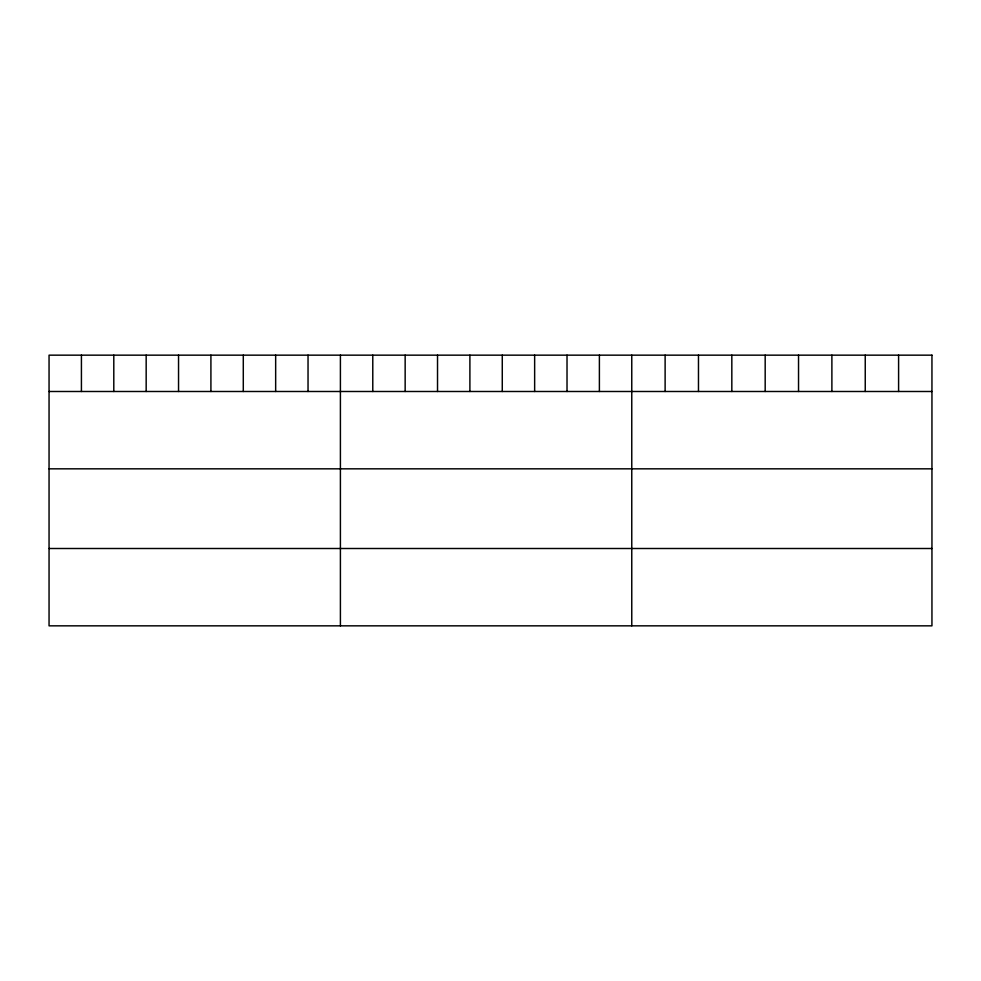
<?xml version="1.0" encoding="UTF-8"?>
<svg xmlns="http://www.w3.org/2000/svg" width="981" height="981" viewBox="0 0 981 981"><rect width="100%" height="100%" fill="white"/><g stroke="black" fill="none" stroke-linecap="round" stroke-linejoin="round"><path stroke-width="1.47" d="M49.05 391.493L931.95 391.493M49.05 468.832L931.95 468.832M49.05 548.502L931.95 548.502M898.596 355.159L898.596 391.493M865.242 355.159L865.242 391.493M831.888 355.159L831.888 391.493M798.534 355.159L798.534 391.493M765.18 355.159L765.18 391.493M731.826 355.159L731.826 391.493M698.472 355.159L698.472 391.493M665.118 355.159L665.118 391.493M631.764 355.159L631.764 625.841M599.391 355.159L599.391 391.493M567.018 355.159L567.018 391.493M534.645 355.159L534.645 391.493M502.272 355.159L502.272 391.493M469.899 355.159L469.899 391.493M437.526 355.159L437.526 391.493M405.153 355.159L405.153 391.493M372.78 355.159L372.78 391.493M340.407 355.159L340.407 625.841M308.034 355.159L308.034 391.493M275.661 355.159L275.661 391.493M243.288 355.159L243.288 391.493M210.915 355.159L210.915 391.493M178.542 355.159L178.542 391.493M146.169 355.159L146.169 391.493M113.796 355.159L113.796 391.493M81.423 355.159L81.423 391.493M931.95 355.159L49.05 355.159L49.05 625.841L931.95 625.841L931.95 355.159"/></g></svg>
